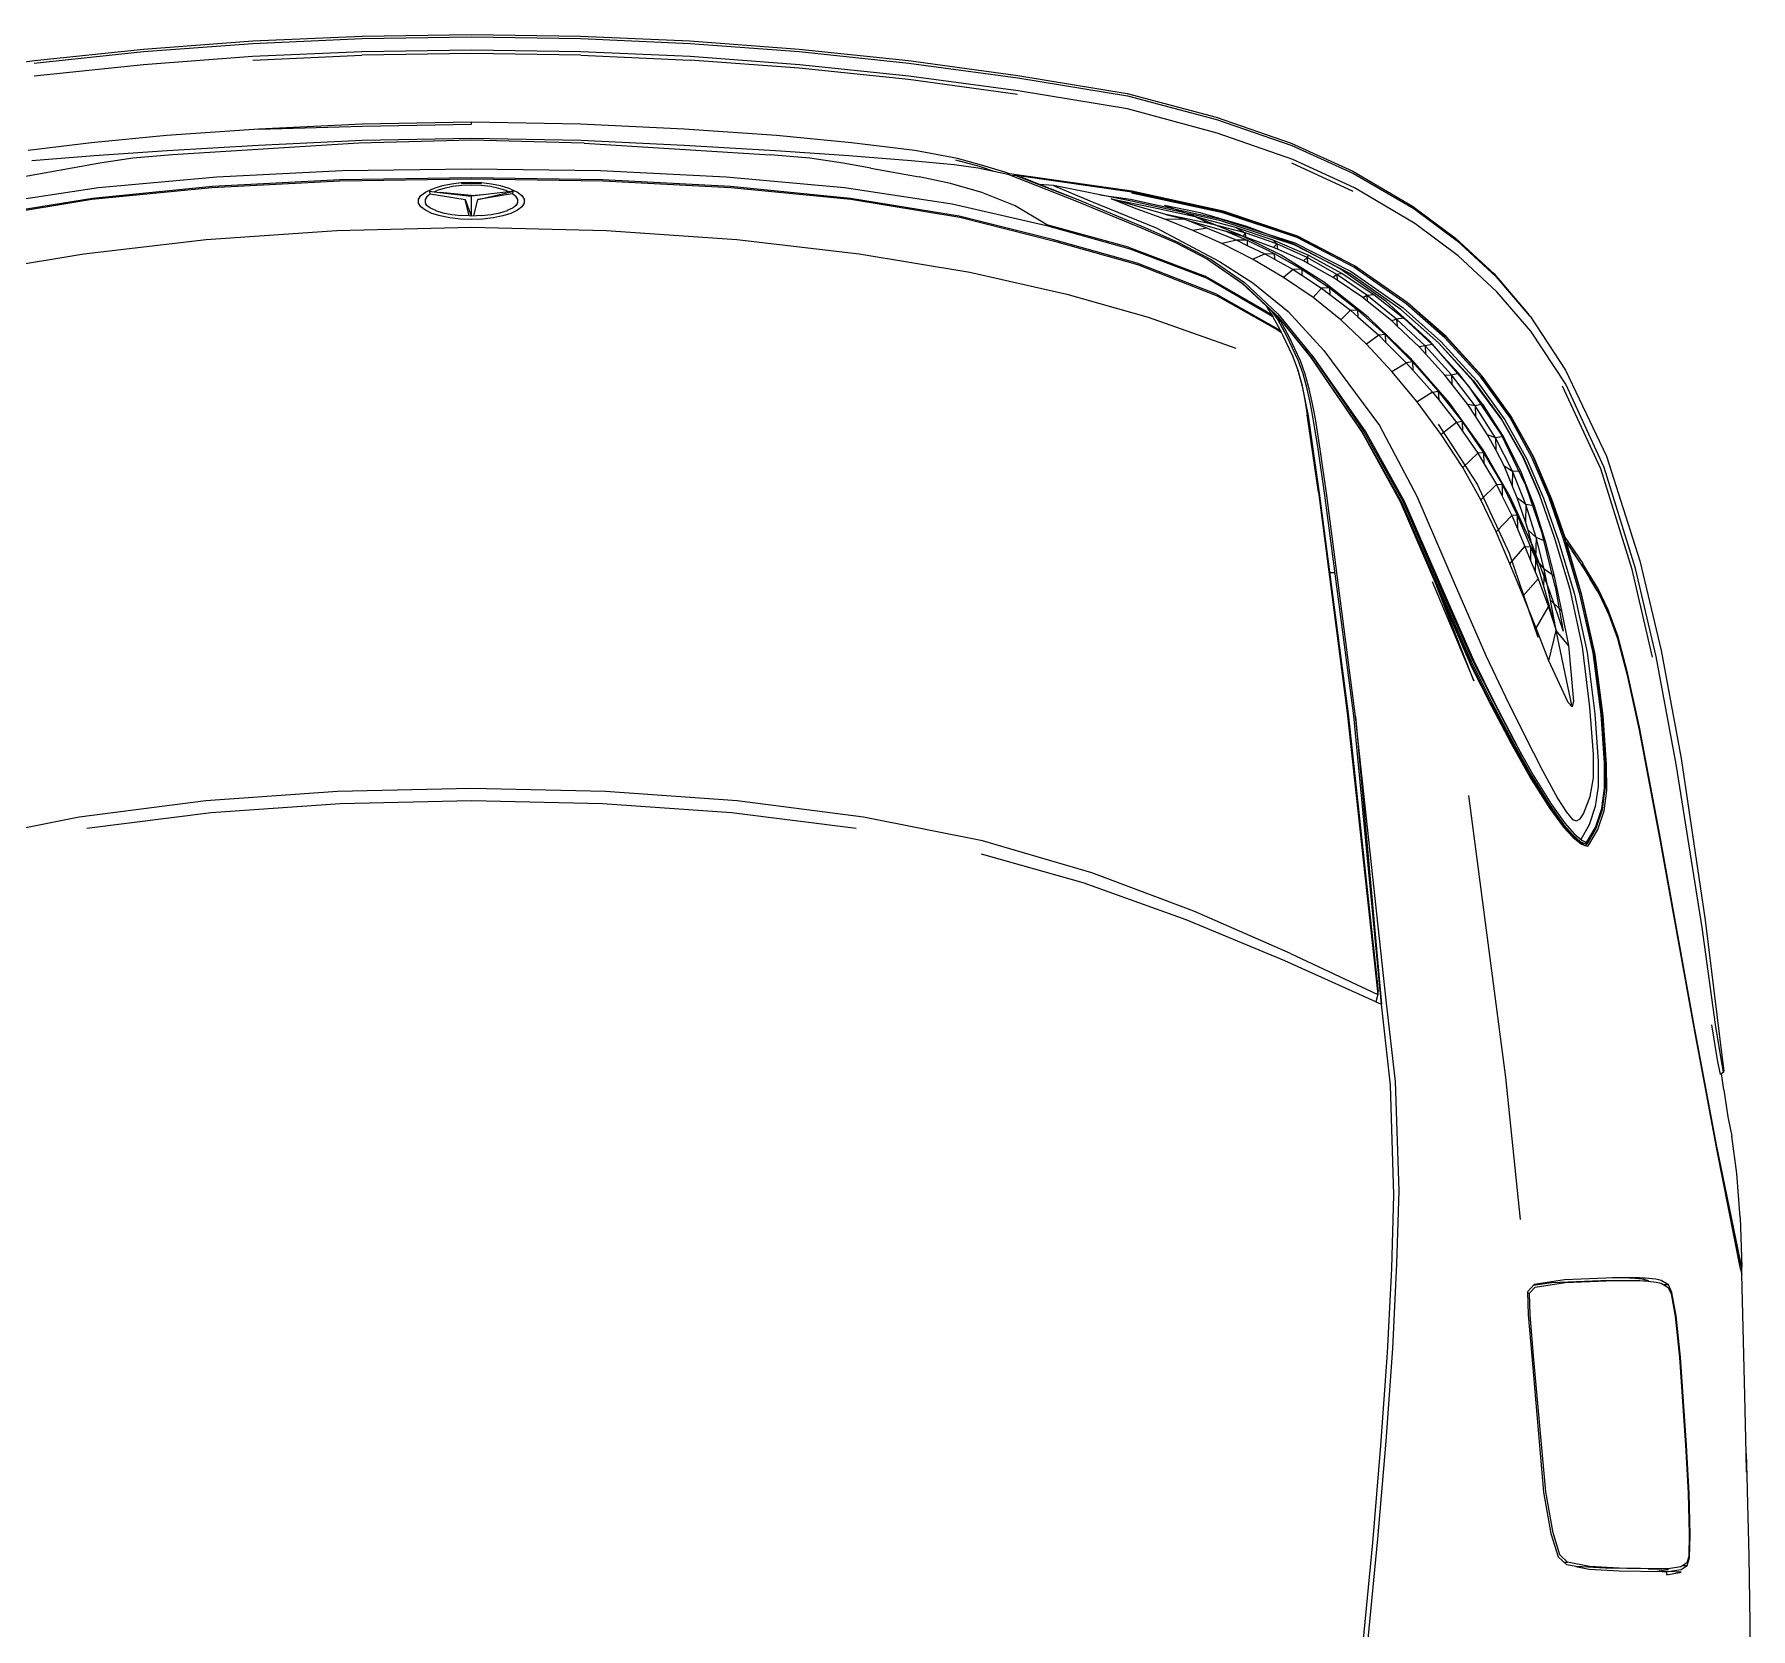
# Model space of a CAD drawing. Header units: millimetres. Extents: x -5354 to 175654, y 1543 to 8261111.
# Drawn here: x 17951 to 19206, y 12861 to 14027 of the extents above; entities that cross this region are included whole.
import ezdxf

# ---------------------------------------------------------------- set-up
doc = ezdxf.new("R2010")
doc.units = ezdxf.units.MM
doc.layers.add('Moveis', color=250, linetype='Continuous', lineweight=13)

msp = doc.modelspace()

# ---------------------------------------------------------------- linework, layer by layer
at = {"layer": 'Moveis', "extrusion": (2.24964e-32, 1.22465e-16, -1)}
for p, q in [((18030.7, 14014.6), (18110.7, 14020.6)), ((18030.8, 14016.4), (18110.7, 14022.4)), ((18110.7, 14022.4), (18190.6, 14026)), ((18110.7, 14020.6), (18190.6, 14024.2)), ((18190.6, 14026), (18270.5, 14027.2)), ((18190.6, 14024.2), (18270.5, 14025.4)), ((18270.5, 14027.2), (18350.4, 14026)), ((18270.5, 14025.4), (18350.5, 14024.2)), ((18350.4, 14026), (18430.3, 14022.4)), ((18350.5, 14024.2), (18430.4, 14020.6)), ((18430.3, 14022.4), (18510.2, 14016.4)), ((18430.4, 14020.6), (18510.3, 14014.6)), ((17871, 13997.2), (17950.9, 14008)), ((17950.8, 14006.2), (18030.7, 14014.6)), ((17950.9, 14008), (18030.8, 14016.4)), ((18110.5, 14010.9), (18030.6, 14004.9)), ((18190.5, 14014.5), (18110.5, 14010.9)), ((18110.7, 14008.4), (18190.5, 14012)), ((18270.5, 14015.7), (18190.5, 14014.5)), ((18270.5, 14013.2), (18190.5, 14012)), ((18350.6, 14014.5), (18270.5, 14015.7)), ((18350.6, 14012), (18270.5, 14013.2)), ((18430.5, 14010.9), (18350.6, 14014.5)), ((18350.6, 14012), (18430.4, 14008.4)), ((18510.2, 14002.4), (18430.4, 14008.4)), ((18510.5, 14004.9), (18430.5, 14010.9)), ((18510.2, 14016.4), (18590.1, 14008)), ((18510.3, 14014.6), (18590.3, 14006.2)), ((18590.1, 14008), (18670, 13997.2)), ((18030.6, 14004.9), (17950.7, 13996.6)), ((18590.1, 13994.1), (18510.2, 14002.4)), ((18590.4, 13996.6), (18510.5, 14004.9)), ((18590.3, 14006.2), (18670.2, 13995.4)), ((18670.3, 13985.8), (18590.4, 13996.6)), ((18670, 13997.2), (18750, 13984)), ((18670.2, 13995.4), (18750.2, 13982.2)), ((18669.9, 13983.3), (18590.1, 13994.1)), ((18750.3, 13972.6), (18670.3, 13985.8)), ((18750, 13984), (18815.1, 13966.6)), ((18750.2, 13982.2), (18815.5, 13964.8)), ((18815.8, 13954.9), (18750.3, 13972.6)), ((18115, 13957.9), (18047.5, 13953.1)), ((18190.7, 13961.5), (18115, 13957.9)), ((18115, 13957.9), (18190.7, 13960.1)), ((18270.5, 13962.9), (18190.7, 13961.5)), ((18190.7, 13960.1), (18270.5, 13961.5)), ((18350.4, 13961.5), (18270.5, 13962.9)), ((18270.5, 13961.5), (18270.5, 13962.9)), ((18426.1, 13957.9), (18350.4, 13961.5)), ((18493.6, 13953.1), (18426.1, 13957.9)), ((18815.1, 13966.6), (18870.1, 13947.7)), ((18815.5, 13964.8), (18870.6, 13945.8)), ((17992.6, 13947.9), (17946.3, 13942.2)), ((18047.5, 13953.1), (17992.6, 13947.9)), ((18048.1, 13942.3), (18114.9, 13946.2)), ((18188.1, 13947.5), (18052, 13939.1)), ((18114.9, 13946.2), (18190.6, 13949.8)), ((18270.5, 13949.7), (18188.1, 13947.5)), ((18190.6, 13949.8), (18270.5, 13951.2)), ((18270.5, 13951.2), (18350.5, 13949.8)), ((18353, 13947.5), (18270.5, 13949.7)), ((18350.5, 13949.8), (18426.2, 13946.2)), ((18353, 13947.5), (18489.1, 13939.1)), ((18426.2, 13946.2), (18492.9, 13942.3)), ((18548.4, 13947.9), (18493.6, 13953.1)), ((18594.8, 13942.2), (18548.4, 13947.9)), ((18871.2, 13935.7), (18815.8, 13954.9)), ((18870.1, 13947.7), (18915, 13927.2)), ((18870.6, 13945.8), (18915.6, 13925.3)), ((17949, 13934.9), (17994.6, 13938.5)), ((17998.8, 13932.9), (17978.6, 13929.2)), ((17994.6, 13938.5), (18048.1, 13942.3)), ((18023, 13936.6), (17998.8, 13932.9)), ((18052, 13939.1), (18023, 13936.6)), ((18518.1, 13936.6), (18489.1, 13939.1)), ((18492.9, 13942.3), (18546.5, 13938.5)), ((18542.3, 13932.9), (18518.1, 13936.6)), ((18562.5, 13929.2), (18542.3, 13932.9)), ((18546.5, 13938.5), (18592.1, 13934.9)), ((18592.1, 13934.9), (18623.5, 13931.9)), ((18626.1, 13936.4), (18594.8, 13942.2)), ((18624.5, 13935.5), (18641.9, 13930.8)), ((18643.6, 13931.5), (18626.1, 13936.4)), ((18870.2, 13933.3), (18915.1, 13912.5)), ((18916.3, 13914.8), (18871.2, 13935.7)), ((17978.6, 13929.2), (17943.1, 13922.9)), ((17997.8, 13915.1), (18084.3, 13923)), ((18080.8, 13915.2), (18174.3, 13920.1)), ((18174.4, 13920.7), (18081.1, 13915.8)), ((18084.3, 13923), (18176.1, 13927.5)), ((18174.3, 13920.1), (18270.5, 13921.6)), ((18270.5, 13922.2), (18174.4, 13920.7)), ((18176.1, 13927.5), (18270.5, 13928.9)), ((18270.5, 13928.9), (18364.9, 13927.5)), ((18366.7, 13920.7), (18270.5, 13922.2)), ((18270.5, 13921.6), (18366.8, 13920.1)), ((18364.9, 13927.5), (18456.7, 13923)), ((18460, 13915.8), (18366.7, 13920.7)), ((18366.8, 13920.1), (18460.2, 13915.2)), ((18456.7, 13923), (18543.3, 13915.1)), ((18562.5, 13929.2), (18598, 13922.9)), ((18620.9, 13918.2), (18598, 13922.9)), ((18623.5, 13931.9), (18641.1, 13929.6)), ((18641.1, 13929.6), (18662.9, 13925)), ((18641.9, 13930.8), (18652.6, 13927.2)), ((18660.6, 13926.3), (18643.6, 13931.5)), ((18664.1, 13925.2), (18660.6, 13926.3)), ((18662.9, 13925), (18711.8, 13905.6)), ((18753.4, 13912.4), (18664.1, 13925.2)), ((18665.9, 13923.9), (18668.1, 13924.2)), ((18670.6, 13923.7), (18668.1, 13924.2)), ((18668.1, 13924.2), (18669.8, 13923.5)), ((18669.8, 13923.5), (18714, 13906.3)), ((18753.5, 13911.8), (18670.6, 13923.7)), ((18672.4, 13923), (18714, 13906.3)), ((18915, 13927.2), (18958.8, 13901.6)), ((18915.6, 13925.3), (18959.6, 13899.7)), ((17919.1, 13903.3), (17997.8, 13915.1)), ((17993, 13906.5), (18080.8, 13915.2)), ((18081.1, 13915.8), (17993.3, 13907.2)), ((18231.9, 13906.5), (18233.5, 13909.2)), ((18233.5, 13909.2), (18236.9, 13911.8)), ((18238.1, 13908.7), (18236.6, 13906.3)), ((18236.9, 13911.8), (18241.6, 13914)), ((18238.1, 13908.7), (18240.4, 13910.5)), ((18240, 13912.3), (18239.8, 13912.5)), ((18239.8, 13912.5), (18240.2, 13912.4)), ((18239.8, 13912.5), (18243.4, 13912.1)), ((18240.4, 13910.5), (18240, 13912.3)), ((18240.4, 13912.2), (18240.2, 13912.4)), ((18240.4, 13910.5), (18240.8, 13910.7)), ((18240.4, 13910.5), (18265.9, 13906.4)), ((18241.6, 13914), (18243.8, 13914.7)), ((18243.4, 13912.1), (18245.2, 13912.9)), ((18243.4, 13912.1), (18270.3, 13908.8)), ((18249.4, 13916.4), (18243.8, 13914.7)), ((18250.5, 13914.5), (18245.2, 13912.9)), ((18270.3, 13909.2), (18247.6, 13911.6)), ((18255.9, 13917.7), (18249.4, 13916.4)), ((18256.7, 13915.8), (18250.5, 13914.5)), ((18263, 13918.5), (18255.9, 13917.7)), ((18263.4, 13916.5), (18256.7, 13915.8)), ((18270.5, 13918.8), (18263, 13918.5)), ((18263.2, 13918.2), (18270.5, 13918.4)), ((18270.5, 13916.8), (18263.4, 13916.5)), ((18270.3, 13909.2), (18270.5, 13909.1)), ((18270.3, 13908.8), (18270.5, 13908.8)), ((18278, 13918.5), (18270.5, 13918.8)), ((18270.5, 13918.4), (18277.9, 13918.2)), ((18277.6, 13916.5), (18270.5, 13916.8)), ((18278.8, 13909.8), (18270.5, 13909.1)), ((18270.8, 13908.8), (18270.5, 13908.8)), ((18270.5, 13894.3), (18270.5, 13908.8)), ((18297.7, 13912.1), (18270.8, 13908.8)), ((18275.4, 13906.4), (18300.6, 13912.2)), ((18300.3, 13910.4), (18275.4, 13906.4)), ((18284.4, 13915.8), (18277.6, 13916.5)), ((18285.2, 13917.7), (18278, 13918.5)), ((18290.6, 13914.5), (18284.4, 13915.8)), ((18291.7, 13916.4), (18285.2, 13917.7)), ((18295.9, 13912.9), (18290.6, 13914.5)), ((18297.3, 13914.7), (18291.7, 13916.4)), ((18297.7, 13912.1), (18295.9, 13912.9)), ((18299.4, 13914), (18297.3, 13914.7)), ((18301.3, 13912.5), (18297.7, 13912.1)), ((18299.4, 13914), (18304.2, 13911.8)), ((18300.7, 13910.5), (18300.3, 13910.4)), ((18300.7, 13912.2), (18300.8, 13912.3)), ((18300.7, 13910.5), (18301.1, 13912.3)), ((18300.7, 13910.5), (18303, 13908.7)), ((18301.3, 13912.5), (18301.1, 13912.3)), ((18304.4, 13906.3), (18303, 13908.7)), ((18304.2, 13911.8), (18307.5, 13909.2)), ((18307.5, 13909.2), (18309.2, 13906.5)), ((18547.8, 13907.2), (18460, 13915.8)), ((18460.2, 13915.2), (18548.1, 13906.5)), ((18543.3, 13915.1), (18622, 13903.3)), ((18643.9, 13911.5), (18620.9, 13918.2)), ((18668.1, 13901.7), (18643.9, 13911.5)), ((18696.2, 13916.7), (18685.6, 13917.3)), ((18696.2, 13916.7), (18722.8, 13905.5)), ((18752.1, 13905.3), (18696.2, 13916.7)), ((18730.2, 13909.8), (18752.4, 13906.6)), ((18820.1, 13896.5), (18753.3, 13911)), ((18820.4, 13897.8), (18753.4, 13912.4)), ((18820.3, 13897.2), (18753.5, 13911.8)), ((18960.4, 13888.9), (18916.3, 13914.8)), ((17913.5, 13893.5), (17993, 13906.5)), ((17993.3, 13907.2), (17913.9, 13894.3)), ((18231.9, 13906.5), (18231.7, 13906)), ((18231.9, 13903.7), (18231.9, 13906.5)), ((18233.5, 13901), (18231.9, 13903.7)), ((18236.9, 13898.5), (18233.5, 13901)), ((18236.6, 13906.3), (18236.6, 13903.9)), ((18236.6, 13903.9), (18237.9, 13901.8)), ((18241.6, 13896.2), (18236.9, 13898.5)), ((18237, 13902.6), (18237.5, 13902.2)), ((18237.8, 13902), (18237, 13902.6)), ((18240, 13900.3), (18237.8, 13902)), ((18244.4, 13898.3), (18240, 13900.3)), ((18247.7, 13894.4), (18241.6, 13896.2)), ((18244.2, 13898.3), (18249.7, 13896.6)), ((18249.7, 13896.6), (18256.1, 13895.4)), ((18256.1, 13895.4), (18263.2, 13894.6)), ((18265.9, 13906.3), (18265.9, 13906.4)), ((18268.9, 13894.4), (18265.9, 13906.3)), ((18265.9, 13906.3), (18270.4, 13894.5)), ((18272.2, 13894.4), (18275.2, 13906.4)), ((18275.4, 13906.4), (18275.2, 13906.4)), ((18277.9, 13894.6), (18285, 13895.4)), ((18285, 13895.4), (18291.4, 13896.6)), ((18291.4, 13896.6), (18296.9, 13898.3)), ((18299.4, 13896.2), (18293.4, 13894.4)), ((18301, 13900.3), (18296.7, 13898.3)), ((18304.2, 13898.5), (18299.4, 13896.2)), ((18304, 13902.6), (18301, 13900.3)), ((18303.2, 13901.8), (18303.2, 13901.9)), ((18303.3, 13902), (18304.4, 13903.9)), ((18303.7, 13902.3), (18303.6, 13902.2)), ((18307.5, 13901), (18304.2, 13898.5)), ((18304.4, 13903.9), (18304.4, 13906.3)), ((18309.2, 13903.7), (18307.5, 13901)), ((18309.2, 13906.5), (18309.2, 13903.7)), ((18309.2, 13906.5), (18309.3, 13906)), ((18627.2, 13894.3), (18547.8, 13907.2)), ((18548.1, 13906.5), (18627.6, 13893.5)), ((18622, 13903.3), (18691, 13887.4)), ((18689.3, 13889.1), (18668.1, 13901.7)), ((18711.8, 13905.6), (18760.4, 13885.7)), ((18714, 13906.3), (18762.9, 13885.9)), ((18722.8, 13905.5), (18771.3, 13885.6)), ((18757.4, 13899.3), (18738.4, 13906.8)), ((18738.4, 13906.8), (18769.4, 13900.6)), ((18778.3, 13895.4), (18738.4, 13906.8)), ((18818.5, 13890.8), (18752.1, 13905.3)), ((18752.4, 13906.6), (18818.8, 13892.1)), ((18777.5, 13891.9), (18757.4, 13899.3)), ((18769.4, 13900.6), (18799.9, 13893.9)), ((18800.3, 13893.7), (18777.4, 13902.1)), ((18803.5, 13896.6), (18777.4, 13902.1)), ((18811.1, 13888.6), (18778.3, 13895.4)), ((18778.3, 13895.4), (18791.3, 13892.3)), ((18837.7, 13886.7), (18803.5, 13896.6)), ((18874.3, 13878.5), (18820.1, 13896.5)), ((18874.7, 13879.3), (18820.3, 13897.2)), ((18874.7, 13879.6), (18820.4, 13897.8)), ((18958.8, 13901.6), (18990.3, 13878.2)), ((18959.6, 13899.7), (18991.3, 13876.2)), ((18076.6, 13877), (18172.1, 13883.8)), ((18172.1, 13883.8), (18270.5, 13886.2)), ((18254.7, 13893), (18247.7, 13894.4)), ((18262.5, 13892.1), (18254.7, 13893)), ((18270.5, 13891.8), (18262.5, 13892.1)), ((18268.9, 13894.4), (18263.2, 13894.6)), ((18270.5, 13894.3), (18268.9, 13894.4)), ((18277.9, 13894.6), (18270.5, 13894.3)), ((18278.6, 13892.1), (18270.5, 13891.8)), ((18270.5, 13886.2), (18369, 13883.8)), ((18286.4, 13893), (18278.6, 13892.1)), ((18293.4, 13894.4), (18286.4, 13893)), ((18369, 13883.8), (18464.5, 13877)), ((18696.5, 13876.9), (18627.2, 13894.3)), ((18627.6, 13893.5), (18696.9, 13876)), ((18691.3, 13887.9), (18689.3, 13889.1)), ((18691.3, 13887.9), (18690.9, 13887.4)), ((18691, 13887.4), (18752.1, 13870.3)), ((18751, 13871.4), (18691.3, 13887.9)), ((18760.4, 13885.7), (18785.4, 13874.9)), ((18762.9, 13885.9), (18787.2, 13875.2)), ((18771.3, 13885.6), (18794.2, 13873.5)), ((18777.5, 13891.9), (18791.3, 13892.3)), ((18798, 13883.7), (18777.5, 13891.9)), ((18791.3, 13892.3), (18794.6, 13890.9)), ((18794.6, 13890.9), (18822.2, 13883.3)), ((18794.6, 13890.9), (18808.5, 13885.3)), ((18808.5, 13885.3), (18798, 13883.7)), ((18819.4, 13874.1), (18798, 13883.7)), ((18799.9, 13893.9), (18829.1, 13886.1)), ((18799.9, 13893.9), (18811.1, 13888.6)), ((18800.3, 13893.7), (18831.5, 13881.1)), ((18808.5, 13885.3), (18830.2, 13876.5)), ((18836.3, 13882), (18811.1, 13888.6)), ((18872.1, 13873.3), (18818.5, 13890.8)), ((18818.8, 13892.1), (18872.6, 13874.6)), ((18835, 13879.4), (18822.2, 13883.3)), ((18822.2, 13883.3), (18837.8, 13876.7)), ((18829.1, 13886.1), (18856.7, 13876.8)), ((18829.1, 13886.1), (18836.3, 13882)), ((18871.9, 13873.7), (18837.7, 13886.7)), ((18992.2, 13865.2), (18960.4, 13888.9)), ((17987, 13866.6), (18076.6, 13877)), ((18464.5, 13877), (18554.1, 13866.6)), ((18757.3, 13859.9), (18696.5, 13876.9)), ((18696.9, 13876), (18757.7, 13858.9)), ((18751, 13871.4), (18807.1, 13850.3)), ((18752.1, 13870.3), (18808.6, 13848.9)), ((18785.4, 13874.9), (18808.7, 13862.7)), ((18787.2, 13875.2), (18811.4, 13862.5)), ((18794.2, 13873.5), (18817.7, 13860.9)), ((18830.2, 13876.5), (18819.4, 13874.1)), ((18841.8, 13862.7), (18819.4, 13874.1)), ((18837.8, 13876.7), (18830.2, 13876.5)), ((18830.2, 13876.5), (18837.9, 13872.8)), ((18862.8, 13865.6), (18831.5, 13881.1)), ((18836.3, 13882), (18835, 13879.4)), ((18836.6, 13878.8), (18835, 13879.4)), ((18836.3, 13882), (18836.6, 13878.8)), ((18859.6, 13874), (18836.3, 13882)), ((18857.2, 13871.2), (18836.6, 13878.8)), ((18837.8, 13876.7), (18837.9, 13872.8)), ((18837.8, 13876.7), (18857.6, 13866.8)), ((18837.9, 13872.8), (18850.8, 13866.6)), ((18856.7, 13876.8), (18882.7, 13865.6)), ((18859.6, 13874), (18856.7, 13876.8)), ((18857.2, 13871.2), (18859.6, 13874)), ((18860, 13870), (18857.2, 13871.2)), ((18859.6, 13874), (18860, 13870)), ((18881.6, 13864), (18859.6, 13874)), ((18879.1, 13861.4), (18860, 13870)), ((18905.9, 13855.7), (18871.9, 13873.7)), ((18912.8, 13852.3), (18872.1, 13873.3)), ((18872.6, 13874.6), (18913.8, 13853.7)), ((18915.8, 13856.9), (18874.3, 13878.5)), ((18916.3, 13857.9), (18874.7, 13879.6)), ((18916.3, 13857.8), (18874.7, 13879.3)), ((18990.3, 13878.2), (19018.4, 13852)), ((18991.3, 13876.2), (19019.6, 13850)), ((17906.2, 13853.1), (17987, 13866.6)), ((18554.1, 13866.6), (18634.9, 13853.1)), ((18815.4, 13837.2), (18757.3, 13859.9)), ((18757.7, 13858.9), (18816, 13836)), ((18808.7, 13862.7), (18833.8, 13845.4)), ((18810, 13861.8), (18810.6, 13861.5)), ((18810.6, 13861.5), (18834.9, 13844.7)), ((18811.4, 13862.5), (18835.8, 13845.7)), ((18817.7, 13860.9), (18841.9, 13845.3)), ((18841.8, 13862.7), (18850.8, 13866.6)), ((18864.4, 13849.4), (18841.8, 13862.7)), ((18850.8, 13866.6), (18857.6, 13866.8)), ((18850.8, 13866.6), (18857.8, 13862.7)), ((18857.6, 13866.8), (18857.6, 13866.8)), ((18857.6, 13866.8), (18877.7, 13855.4)), ((18857.6, 13866.8), (18857.8, 13862.7)), ((18857.8, 13862.7), (18871.5, 13855.2)), ((18894.5, 13845.6), (18862.8, 13865.6)), ((18881.6, 13864), (18879.1, 13861.4)), ((18882, 13859.8), (18879.1, 13861.4)), ((18882.7, 13865.6), (18881.6, 13864)), ((18903.3, 13851.5), (18881.6, 13864)), ((18881.6, 13864), (18882, 13859.8)), ((18900.8, 13849.3), (18882, 13859.8)), ((18882.7, 13865.6), (18907.2, 13852.3)), ((18916.3, 13857.8), (18916.3, 13857.9)), ((18954.8, 13830.9), (18916.3, 13857.8)), ((18954.8, 13831.1), (18916.3, 13857.8)), ((19020.4, 13838.9), (18992.2, 13865.2)), ((18634.9, 13853.1), (18705.9, 13837)), ((18851.9, 13824.5), (18807.1, 13850.3)), ((18808.6, 13848.9), (18856.6, 13820.8)), ((18852.2, 13828.2), (18833.8, 13845.4)), ((18834.9, 13844.7), (18859.4, 13821.8)), ((18835.8, 13845.7), (18860.3, 13822.8)), ((18841.9, 13845.3), (18867.7, 13824.4)), ((18871.5, 13855.2), (18864.4, 13849.4)), ((18886.2, 13834.6), (18864.4, 13849.4)), ((18877.7, 13855.4), (18871.5, 13855.2)), ((18871.5, 13855.2), (18877.9, 13851)), ((18877.7, 13855.4), (18877.9, 13851)), ((18877.7, 13855.4), (18898, 13841.7)), ((18877.9, 13851), (18892.3, 13841.5)), ((18926.4, 13820.2), (18894.5, 13845.6)), ((18903.3, 13851.5), (18900.8, 13849.3)), ((18903.7, 13847.3), (18900.8, 13849.3)), ((18907.2, 13852.3), (18903.3, 13851.5)), ((18925.3, 13836.4), (18903.3, 13851.5)), ((18903.3, 13851.5), (18903.7, 13847.3)), ((18922.4, 13834.6), (18903.7, 13847.3)), ((18939.5, 13831.8), (18905.9, 13855.7)), ((18907.2, 13852.3), (18930.4, 13836.9)), ((18950.3, 13825.8), (18912.8, 13852.3)), ((18913.8, 13853.7), (18951.8, 13827.1)), ((18954.2, 13830.1), (18915.8, 13856.9)), ((19018.4, 13852), (19043.2, 13823)), ((19019.6, 13850), (19044.1, 13821.6)), ((18705.9, 13837), (18765.4, 13820.3)), ((18815.4, 13837.2), (18862.2, 13810.6)), ((18816, 13836), (18859.9, 13810.9)), ((18886.2, 13834.6), (18892.3, 13841.5)), ((18906.3, 13818.4), (18886.2, 13834.6)), ((18898, 13841.7), (18892.3, 13841.5)), ((18892.3, 13841.5), (18898.3, 13836.9)), ((18898, 13841.7), (18898, 13841.7)), ((18898, 13841.7), (18918.5, 13825.6)), ((18898, 13841.7), (18898.3, 13836.9)), ((18898.3, 13836.9), (18913.3, 13825.3)), ((18922.4, 13834.6), (18925.3, 13836.4)), ((18925.7, 13831.9), (18922.4, 13834.6)), ((18925.3, 13836.4), (18930.4, 13836.9)), ((18925.3, 13836.4), (18925.7, 13831.9)), ((18947.1, 13818.8), (18925.3, 13836.4)), ((18930.4, 13836.9), (18952.4, 13819.5)), ((19045.2, 13810.1), (19020.4, 13838.9)), ((18765.4, 13820.3), (18829.5, 13797.7)), ((18851.9, 13824.5), (18856.1, 13822)), ((18853.2, 13826.5), (18852.2, 13828.2)), ((18860, 13821), (18852.6, 13827.5)), ((18853.2, 13826.5), (18853.3, 13826.5)), ((18853.3, 13826.5), (18853.3, 13826.4)), ((18856.1, 13822), (18853.3, 13826.4)), ((18855.6, 13824.9), (18857, 13822.6)), ((18856.1, 13822), (18856.5, 13820.9)), ((18862.2, 13810.6), (18856.6, 13820.8)), ((18857, 13822.6), (18861.4, 13816.5)), ((18860.8, 13820), (18858.6, 13821.4)), ((18860.5, 13818.1), (18858.6, 13821.4)), ((18859.4, 13821.8), (18860, 13821)), ((18860, 13821), (18860.8, 13820)), ((18860.3, 13822.8), (18885, 13792.3)), ((18860.8, 13820), (18863.7, 13816.5)), ((18862.2, 13817.6), (18860.8, 13820)), ((18867.7, 13824.4), (18893.9, 13796)), ((18913.3, 13825.3), (18906.3, 13818.4)), ((18913.3, 13825.3), (18918.5, 13825.6)), ((18913.3, 13825.3), (18918.7, 13820.5)), ((18918.5, 13825.6), (18938.8, 13807.5)), ((18918.5, 13825.6), (18918.7, 13820.5)), ((18918.7, 13820.5), (18934, 13807)), ((18943.6, 13817.5), (18925.7, 13831.9)), ((18957.3, 13790.4), (18926.4, 13820.2)), ((18971.4, 13802.7), (18939.5, 13831.8)), ((18952.4, 13819.5), (18947.1, 13818.8)), ((18977.7, 13801.5), (18950.3, 13825.8)), ((18951.8, 13827.1), (18979.5, 13802.4)), ((18952.4, 13819.5), (18973.1, 13800.2)), ((18982.3, 13805.2), (18954.2, 13830.1)), ((18954.8, 13831.1), (18954.9, 13831)), ((18983, 13805.9), (18954.8, 13830.9)), ((18954.9, 13831), (18954.9, 13831)), ((18983.3, 13806.1), (18954.9, 13831)), ((19043.2, 13823), (19044.1, 13821.6)), ((19044.1, 13821.6), (19044.7, 13821)), ((19044.7, 13821), (19070.7, 13781.6)), ((18859.9, 13810.9), (18862.8, 13809.3)), ((18866.8, 13806.4), (18860.5, 13818.1)), ((18868.5, 13805.9), (18862.2, 13817.6)), ((18862.2, 13810.6), (18862.6, 13809.4)), ((18862.8, 13809.3), (18863.7, 13807.3)), ((18863.7, 13816.5), (18884.5, 13790.7)), ((18863.7, 13816.5), (18884.1, 13791.4)), ((18863.7, 13807.3), (18871.1, 13792)), ((18925.2, 13800.5), (18906.3, 13818.4)), ((18934, 13807), (18925.2, 13800.5)), ((18938.8, 13807.5), (18934, 13807)), ((18934, 13807), (18939.1, 13802)), ((18938.8, 13807.5), (18958.7, 13787.5)), ((18938.8, 13807.5), (18939.1, 13802)), ((18947.1, 13818.8), (18943.6, 13817.5)), ((18947.5, 13813.8), (18943.6, 13817.5)), ((18968, 13799.2), (18947.1, 13818.8)), ((18947.1, 13818.8), (18947.5, 13813.8)), ((18963.7, 13798.5), (18947.5, 13813.8)), ((19070.8, 13771.2), (19045.2, 13810.1)), ((18875.2, 13788.8), (18866.8, 13806.4)), ((18876.8, 13788.4), (18868.5, 13805.9)), ((18886.2, 13791.4), (18880.7, 13797.6)), ((18893.9, 13796), (18934.7, 13741)), ((18943.6, 13780.5), (18925.2, 13800.5)), ((18939.1, 13802), (18954.2, 13786.9)), ((18968, 13799.2), (18963.7, 13798.5)), ((18968.3, 13793.4), (18963.7, 13798.5)), ((18973.1, 13800.2), (18968, 13799.2)), ((18987.3, 13778), (18968, 13799.2)), ((18968, 13799.2), (18968.3, 13793.4)), ((18999.9, 13769.9), (18971.4, 13802.7)), ((18992.4, 13779.2), (18973.1, 13800.2)), ((19003.2, 13773.5), (18977.7, 13801.5)), ((18977.7, 13801.5), (19003.3, 13773.6)), ((18979.5, 13802.4), (19005.5, 13773.9)), ((19008.7, 13776.3), (18982.3, 13805.2)), ((19009.4, 13777), (18983, 13805.9)), ((19009.8, 13777.1), (18983.3, 13806.1)), ((18871.1, 13792), (18874.9, 13781.6)), ((18878.8, 13778.8), (18875.2, 13788.8)), ((18880.3, 13778.6), (18876.8, 13788.4)), ((18884.1, 13791.4), (18898.8, 13769.9)), ((18884.5, 13790.7), (18921.9, 13735.9)), ((18885, 13792.3), (18923.2, 13736.7)), ((18924.6, 13736.4), (18886.2, 13791.4)), ((18943.6, 13780.5), (18954.2, 13786.9)), ((18958.7, 13787.5), (18954.2, 13786.9)), ((18954.2, 13786.9), (18959, 13781.6)), ((18985.8, 13757.6), (18957.3, 13790.4)), ((18958.7, 13787.5), (18977.6, 13766.1)), ((18958.7, 13787.5), (18959, 13781.6)), ((18982.5, 13777.9), (18968.3, 13793.4)), ((18874.9, 13781.6), (18877.7, 13770.9)), ((18875.2, 13780.5), (18874.9, 13781.6)), ((18875.2, 13780.5), (18878, 13769.8)), ((18877.7, 13770.9), (18879.9, 13759.6)), ((18878, 13769.8), (18880.3, 13758.7)), ((18881.6, 13767.8), (18878.8, 13778.8)), ((18883.1, 13767.9), (18880.3, 13778.6)), ((18898.2, 13770.6), (18898.8, 13769.9)), ((18898.8, 13769.9), (18922.2, 13736)), ((18962.1, 13758.3), (18943.6, 13780.5)), ((18959, 13781.6), (18973.3, 13765.5)), ((18982.5, 13777.9), (18987.3, 13778)), ((18999.2, 13756.4), (18982.5, 13777.9)), ((18987.3, 13778), (18992.4, 13779.2)), ((18987.3, 13778), (18987.6, 13771.4)), ((19004.6, 13755.4), (18987.3, 13778)), ((19010, 13756.7), (18992.4, 13779.2)), ((19023.5, 13734.6), (18999.9, 13769.9)), ((19023.8, 13745.7), (19003.2, 13773.5)), ((19003.3, 13773.6), (19023.8, 13745.7)), ((19005.5, 13773.9), (19026.3, 13745.2)), ((19029.9, 13747.1), (19008.7, 13776.3)), ((19030.6, 13747.7), (19009.4, 13777)), ((19031, 13747.6), (19009.8, 13777.1)), ((19096.4, 13709.4), (19068.5, 13769.9)), ((19070.7, 13781.6), (19100.5, 13718.5)), ((19098.9, 13710.4), (19070.8, 13771.2)), ((18879.9, 13759.6), (18881.8, 13748.8)), ((18880.3, 13758.7), (18882.4, 13748)), ((18884.1, 13756.8), (18881.6, 13767.8)), ((18885.5, 13756.9), (18883.1, 13767.9)), ((18886.2, 13746.2), (18884.1, 13756.8)), ((18887.7, 13746), (18885.5, 13756.9)), ((18973.3, 13765.5), (18962.1, 13758.3)), ((18979.7, 13734.5), (18962.1, 13758.3)), ((18973.3, 13765.5), (18977.6, 13766.1)), ((18973.3, 13765.5), (18977.9, 13759.7)), ((18977.6, 13766.1), (18995.1, 13743.9)), ((18977.6, 13766.1), (18977.9, 13759.7)), ((18977.9, 13759.7), (18990.9, 13743.3)), ((19010.4, 13723.3), (18985.8, 13757.6)), ((19010, 13756.7), (19004.6, 13755.4)), ((19010, 13756.7), (19010, 13756.7)), ((19025.2, 13732.9), (19010, 13756.7)), ((19010, 13756.7), (19025, 13732.8)), ((18889.9, 13692.2), (18881.8, 13748.8)), ((18882.4, 13748), (18885.7, 13725.7)), ((18889.7, 13724), (18886.2, 13746.2)), ((18891.1, 13723.7), (18887.7, 13746)), ((19004.6, 13755.4), (18999.2, 13756.4)), ((19004.8, 13747.9), (18999.2, 13756.4)), ((19019.5, 13731.9), (19004.6, 13755.4)), ((19004.6, 13755.4), (19004.8, 13747.9)), ((19013.7, 13734.2), (19004.8, 13747.9)), ((19039.6, 13717.5), (19023.8, 13745.7)), ((19023.8, 13745.7), (19039.8, 13717.6)), ((19026.3, 13745.2), (19042.4, 13716.3)), ((19046.1, 13717.6), (19029.9, 13747.1)), ((19046.9, 13718.3), (19030.6, 13747.7)), ((19047.5, 13717.9), (19031, 13747.6)), ((18921.9, 13735.9), (18949.8, 13685.4)), ((18922.2, 13736), (18950.6, 13685)), ((18923.2, 13736.7), (18951.6, 13685.6)), ((18953, 13685.4), (18924.6, 13736.4)), ((18934.7, 13741), (18961.8, 13689.2)), ((18977.6, 13741.9), (19006.1, 13698)), ((18990.9, 13743.3), (18979.7, 13734.5)), ((18995.5, 13710.4), (18979.7, 13734.5)), ((18995.1, 13743.9), (18990.9, 13743.3)), ((18990.9, 13743.3), (18995.3, 13736.8)), ((18995.1, 13743.9), (19010.7, 13721.1)), ((18995.1, 13743.9), (18995.3, 13736.8)), ((18995.3, 13736.8), (19006.5, 13720.7)), ((19019.5, 13731.9), (19013.7, 13734.2)), ((19019.6, 13723.1), (19013.7, 13734.2)), ((19025.2, 13732.9), (19019.5, 13731.9)), ((19019.5, 13731.9), (19019.6, 13723.1)), ((19031.8, 13707.6), (19019.5, 13731.9)), ((19041.1, 13698.2), (19023.5, 13734.6)), ((19025, 13732.8), (19025, 13732.7)), ((19025, 13732.7), (19037.7, 13707.9)), ((19025.2, 13732.6), (19025.2, 13732.9)), ((19037.7, 13707.9), (19025.2, 13732.9)), ((19025.2, 13732.7), (19025.2, 13732.9)), ((18885.7, 13725.7), (18890.6, 13691.6)), ((18894.7, 13690.1), (18889.7, 13724)), ((18896, 13689.8), (18891.1, 13723.7)), ((19006.5, 13720.7), (18995.5, 13710.4)), ((19010.7, 13721.1), (19006.5, 13720.7)), ((19006.5, 13720.7), (19010.9, 13713.3)), ((19030.2, 13688.8), (19010.4, 13723.3)), ((19010.7, 13721.1), (19024.2, 13698.2)), ((19010.7, 13721.1), (19010.9, 13713.3)), ((19025.7, 13711.5), (19019.6, 13723.1)), ((19008.7, 13686.7), (18995.5, 13710.4)), ((19010.9, 13713.3), (19020.1, 13697.9)), ((19025.7, 13711.5), (19031.8, 13707.6)), ((19031.6, 13697.1), (19025.7, 13711.5)), ((19031.8, 13707.6), (19031.6, 13697.1)), ((19031.8, 13707.6), (19037.7, 13707.9)), ((19041.6, 13683.1), (19031.8, 13707.6)), ((19037.7, 13707.9), (19047.7, 13682.3)), ((19051.9, 13689.7), (19039.6, 13717.5)), ((19039.8, 13717.6), (19051.9, 13689.7)), ((19042.4, 13716.3), (19054.6, 13687.8)), ((19058.4, 13688.7), (19046.1, 13717.6)), ((19059.2, 13689.3), (19046.9, 13718.3)), ((19059.8, 13688.6), (19047.5, 13717.9)), ((19119.3, 13635.7), (19096.4, 13709.4)), ((19121.9, 13636.4), (19098.9, 13710.4)), ((19100.5, 13718.5), (19125.1, 13642.1)), ((19006.1, 13698), (19029.5, 13647.5)), ((19020.1, 13697.9), (19008.7, 13686.7)), ((19020.1, 13697.9), (19024.2, 13698.2)), ((19020.1, 13697.9), (19024.4, 13689.3)), ((19024.2, 13698.2), (19035.4, 13675.3)), ((19024.2, 13698.2), (19024.4, 13689.3)), ((19035.3, 13688.2), (19031.6, 13697.1)), ((19041.1, 13698.2), (19053.7, 13661)), ((18889.9, 13692.2), (18910.9, 13530.8)), ((18890.6, 13691.6), (18911.7, 13530.1)), ((18915.8, 13528.6), (18894.7, 13690.1)), ((18917.1, 13528.2), (18896, 13689.8)), ((18949.8, 13685.4), (18976.6, 13623.3)), ((18950.6, 13685), (18978, 13622.1)), ((18951.6, 13685.6), (18979, 13622.6)), ((18980.3, 13622.4), (18953, 13685.4)), ((18961.8, 13689.2), (18989.2, 13625.9)), ((19019.9, 13663.3), (19008.7, 13686.7)), ((19024.4, 13689.3), (19031.4, 13675.2)), ((19045.9, 13654.3), (19030.2, 13688.8)), ((19041.6, 13683.1), (19035.3, 13688.2)), ((19041.3, 13670.6), (19035.3, 13688.2)), ((19041.6, 13683.1), (19041.3, 13670.6)), ((19049.2, 13659), (19041.6, 13683.1)), ((19047.7, 13682.3), (19041.6, 13683.1)), ((19047.7, 13682.3), (19055.8, 13656.4)), ((19062.7, 13659.1), (19051.9, 13689.7)), ((19054.6, 13687.8), (19065.6, 13656.5)), ((19069.5, 13657), (19058.4, 13688.7)), ((19070.4, 13657.6), (19059.2, 13689.3)), ((19059.8, 13688.6), (19070.1, 13659.3)), ((19019.9, 13663.3), (19031.4, 13675.2)), ((19035.4, 13675.3), (19031.4, 13675.2)), ((19031.4, 13675.2), (19035.6, 13665.3)), ((19035.4, 13675.3), (19045, 13652.3)), ((19035.4, 13675.3), (19035.6, 13665.3)), ((19043.4, 13664.4), (19041.3, 13670.6)), ((19029.9, 13639.9), (19019.9, 13663.3)), ((19035.6, 13665.3), (19041, 13652.4)), ((19043.4, 13664.4), (19049.2, 13659)), ((19048.8, 13643.8), (19043.4, 13664.4)), ((19049.2, 13659), (19048.8, 13643.8)), ((19055.1, 13635.8), (19049.2, 13659)), ((19055.8, 13656.4), (19049.2, 13659)), ((19063, 13623.2), (19053.7, 13661)), ((19055.8, 13656.4), (19062.3, 13630.8)), ((19074, 13621), (19062.7, 13659.1)), ((19065.6, 13656.5), (19077.1, 13617.5)), ((19081.1, 13617.7), (19069.5, 13657)), ((19070.1, 13659.3), (19069.9, 13659.1)), ((19070.1, 13659.3), (19083.4, 13640)), ((19070.9, 13656), (19070.4, 13657.6)), ((19029.5, 13647.5), (19050.4, 13586.2)), ((19029.9, 13639.9), (19041, 13652.4)), ((19041, 13652.4), (19045, 13652.3)), ((19041, 13652.4), (19045.1, 13642.3)), ((19045, 13652.3), (19049, 13643.1)), ((19045, 13652.3), (19045.1, 13642.3)), ((19045.9, 13654.3), (19059, 13619.8)), ((19049, 13643.1), (19048.8, 13643.8)), ((19070.9, 13655.9), (19070.9, 13656)), ((19071.1, 13655.6), (19070.9, 13655.9)), ((19070.9, 13655.7), (19070.9, 13655.9)), ((19071.3, 13655.5), (19070.9, 13655.7)), ((19082, 13618.4), (19070.9, 13655.7)), ((19071.3, 13655.5), (19075.4, 13649.3)), ((19082.6, 13616.9), (19071.3, 13655.5)), ((19082.7, 13638.6), (19075.4, 13649.3)), ((19075.4, 13649.3), (19084.4, 13636)), ((18902.1, 13633.2), (18898.3, 13633.2)), ((19039.6, 13616.4), (19029.9, 13639.9)), ((19045.1, 13642.3), (19048.7, 13633.5)), ((19048.7, 13633.5), (19049, 13643.1)), ((19048.7, 13633.5), (19050.6, 13628.8)), ((19049, 13643.1), (19055.1, 13635.8)), ((19049, 13643.1), (19063.7, 13591)), ((19055.1, 13635.8), (19054.6, 13623.2)), ((19059.7, 13613.3), (19055.1, 13635.8)), ((19062.3, 13630.8), (19055.1, 13635.8)), ((19083.6, 13637.1), (19082.7, 13638.6)), ((19083.4, 13639.9), (19083.4, 13640)), ((19094.4, 13621.6), (19083.4, 13639.9)), ((19084.4, 13636), (19095.2, 13617.6)), ((19134.3, 13571.4), (19119.3, 13635.7)), ((19137, 13572), (19121.9, 13636.4)), ((19125.1, 13642.1), (19140.5, 13576.3)), ((18973.2, 13626.8), (19003.5, 13554.2)), ((19003.5, 13554.2), (18976.6, 13623.3)), ((18976.6, 13623.3), (19001.7, 13565)), ((18978, 13622.1), (19001.6, 13568.7)), ((18979, 13622.6), (19002.7, 13569.3)), ((19003.7, 13569.1), (18980.3, 13622.4)), ((18989.2, 13625.9), (19012.4, 13572.8)), ((19050.6, 13628.8), (19039.6, 13616.4)), ((19050.6, 13628.8), (19058.1, 13608.3)), ((19059, 13619.8), (19069, 13590.5)), ((19062.3, 13630.8), (19067.7, 13605.4)), ((19063, 13623.2), (19069, 13590.5)), ((19083.1, 13579), (19074, 13621)), ((19093.5, 13620.6), (19088.5, 13629)), ((19094, 13619.6), (19093.5, 13620.6)), ((19101.9, 13606.2), (19094.4, 13621.6)), ((18983.4, 13607.3), (19000.7, 13568.3)), ((19049.1, 13592.7), (19039.6, 13616.4)), ((19049.1, 13592.7), (19058.1, 13608.3)), ((19058.1, 13608.3), (19063.7, 13591)), ((19063.7, 13591), (19059.7, 13613.3)), ((19059.7, 13613.3), (19067.7, 13605.4)), ((19077.1, 13617.5), (19086.5, 13574.8)), ((19090.9, 13574.6), (19081.1, 13617.7)), ((19091.6, 13575.3), (19082, 13618.4)), ((19092.4, 13573.4), (19082.6, 13616.9)), ((19095.2, 13617.6), (19102.4, 13602.5)), ((19108.8, 13587), (19101.9, 13606.2)), ((19067.7, 13605.4), (19072.7, 13580)), ((19102.4, 13602.5), (19108.6, 13585.2)), ((19058.5, 13568.9), (19049.1, 13592.7)), ((19058.5, 13568.9), (19063.7, 13591)), ((19075.4, 13535.1), (19063.7, 13591)), ((19072.7, 13580), (19063.7, 13591)), ((19108.6, 13585.2), (19115.5, 13559.3)), ((19116, 13560), (19108.8, 13587)), ((19001.6, 13568.7), (19016.8, 13538.4)), ((19002.7, 13569.3), (19017.9, 13539)), ((19018.5, 13538.9), (19003.7, 13569.1)), ((19012.4, 13572.8), (19026.8, 13542.6)), ((19072.6, 13538.4), (19058.5, 13568.9)), ((19072.7, 13580), (19076.4, 13539.2)), ((19088.5, 13534.9), (19083.1, 13579)), ((19086.5, 13574.8), (19092.1, 13530)), ((19096.7, 13529.6), (19090.9, 13574.6)), ((19097.4, 13530.2), (19091.6, 13575.3)), ((19098.2, 13528.5), (19092.4, 13573.4)), ((19151.6, 13493.3), (19137, 13572)), ((19140.5, 13576.3), (19155.1, 13497.3)), ((19000.7, 13568.3), (19015.9, 13538)), ((19001.7, 13565), (19016.4, 13535.6)), ((19115.5, 13559.3), (19124.4, 13518.2)), ((19124.7, 13520.3), (19116, 13560)), ((18910.9, 13530.8), (18933.3, 13324.6)), ((19015.9, 13538), (19030.8, 13509.9)), ((19016.4, 13535.6), (19030.8, 13508.4)), ((19016.8, 13538.4), (19031.6, 13510.3)), ((19017.9, 13539), (19032.7, 13511)), ((19033, 13510.8), (19018.5, 13538.9)), ((19026.8, 13542.6), (19040.6, 13514.5)), ((19072.6, 13538.4), (19075.4, 13535.1)), ((19076.4, 13539.2), (19075.4, 13535.1)), ((19091.1, 13500.6), (19088.5, 13534.9)), ((18911.7, 13530.1), (18933.7, 13327.1)), ((18936, 13317.5), (18915.8, 13528.6)), ((18939.6, 13320.5), (18917.1, 13528.2)), ((18917.1, 13528.2), (18936, 13317.5)), ((19092.1, 13530), (19094.5, 13495.1)), ((19096.7, 13529.5), (19096.7, 13529.6)), ((19099.1, 13494.3), (19096.7, 13529.5)), ((19099.7, 13495.1), (19097.4, 13530.2)), ((19100.6, 13493), (19098.2, 13528.5)), ((19124.4, 13518.2), (19139.4, 13439.2)), ((19139.6, 13441.5), (19124.7, 13520.3)), ((19030.8, 13509.9), (19045.2, 13484)), ((19030.8, 13508.4), (19045.5, 13482.3)), ((19031.6, 13510.3), (19046, 13484.4)), ((19032.7, 13511), (19047.1, 13485.1)), ((19039, 13499.6), (19033, 13510.8)), ((19040.6, 13514.5), (19053.7, 13488.6)), ((19091, 13483.1), (19091.1, 13500.6)), ((19094.5, 13495.1), (19094.5, 13476.8)), ((19099.2, 13475.6), (19099.1, 13494.3)), ((19099.8, 13476.5), (19099.7, 13495.1)), ((19170.5, 13373.6), (19151.6, 13493.3)), ((19155.1, 13497.3), (19172.7, 13379.1)), ((19045.2, 13484), (19058.5, 13462.6)), ((19045.5, 13482.3), (19059.1, 13460.7)), ((19046, 13484.4), (19059.2, 13463.1)), ((19047.1, 13485.1), (19060.4, 13463.8)), ((19053.7, 13488.6), (19064.9, 13467.9)), ((19088.6, 13469.5), (19091, 13483.1)), ((19100.8, 13474), (19100.6, 13493)), ((18172.5, 13473.2), (18076.2, 13466.4)), ((18270.5, 13475.3), (18172.5, 13473.2)), ((18368.6, 13473.2), (18270.5, 13475.3)), ((18464.8, 13466.4), (18368.6, 13473.2)), ((19027.1, 13263.9), (18999.9, 13470.3)), ((19083.9, 13456.9), (19088.6, 13469.5)), ((19094.5, 13476.8), (19092.4, 13462.3)), ((19097.3, 13460.8), (19099.2, 13475.6)), ((19097.6, 13460.1), (19098.9, 13470.1)), ((19097.8, 13461.8), (19099.8, 13476.5)), ((19098.8, 13459), (19100.8, 13474)), ((18076.2, 13466.4), (17983.7, 13454.5)), ((18080.3, 13457.7), (17989.3, 13446.1)), ((18174.6, 13464.2), (18080.3, 13457.7)), ((18270.5, 13466.3), (18174.6, 13464.2)), ((18366.5, 13464.2), (18270.5, 13466.3)), ((18460.8, 13457.7), (18366.5, 13464.2)), ((18551.8, 13446.1), (18460.8, 13457.7)), ((18557.3, 13454.5), (18464.8, 13466.4)), ((19058.5, 13462.6), (19068.6, 13448.5)), ((19059.1, 13460.7), (19069.1, 13447.1)), ((19059.2, 13463.1), (19069.1, 13449.1)), ((19068.2, 13450), (19059.2, 13463.1)), ((19060.4, 13463.8), (19070.2, 13450)), ((19064.9, 13467.9), (19071.3, 13458)), ((19071.3, 13458), (19075.7, 13452.7)), ((19081.3, 13453.2), (19083.9, 13456.9)), ((19092.4, 13462.3), (19088, 13448.9)), ((19092.8, 13447.7), (19097.3, 13460.8)), ((19093.1, 13446.5), (19097.6, 13460.1)), ((19093.2, 13448.3), (19097.8, 13461.8)), ((19094.2, 13445.5), (19098.8, 13459)), ((17983.7, 13454.5), (17896.8, 13437)), ((18644.3, 13437), (18557.3, 13454.5)), ((19074, 13442.7), (19068.2, 13450)), ((19068.6, 13448.5), (19075.6, 13440.6)), ((19069.1, 13449.1), (19075.9, 13441.4)), ((19069.1, 13447.1), (19076.1, 13439.7)), ((19070, 13446.9), (19069.9, 13447.9)), ((19070.2, 13450), (19077, 13442.3)), ((19075.7, 13452.7), (19078.6, 13451.8)), ((19078.6, 13451.8), (19081.3, 13453.2)), ((19088, 13448.9), (19081.9, 13438.1)), ((19086.8, 13436.8), (19092.7, 13447.3)), ((19087.2, 13435.9), (19093.1, 13446.5)), ((19087.3, 13437.9), (19093.2, 13448.3)), ((19088.3, 13434.9), (19094.2, 13445.5)), ((19093.2, 13448.3), (19092.7, 13447.3)), ((18724.3, 13413.7), (18644.3, 13437)), ((19078.7, 13438.2), (19074, 13442.7)), ((19075.6, 13440.6), (19081.6, 13435.5)), ((19075.9, 13441.4), (19081.7, 13436.4)), ((19076.1, 13439.7), (19082.3, 13434.6)), ((19077, 13442.3), (19082.6, 13437.5)), ((19081.7, 13436.4), (19078.7, 13438.2)), ((19081.6, 13435.5), (19083.9, 13434.5)), ((19081.7, 13436.4), (19082.5, 13436.1)), ((19082.3, 13434.6), (19084.8, 13433.6)), ((19082.5, 13436.1), (19082.6, 13435.1)), ((19082.5, 13436.1), (19083.8, 13435.5)), ((19082.6, 13437.5), (19084.6, 13436.7)), ((19083.8, 13435.5), (19085.6, 13435.3)), ((19083.9, 13434.5), (19085.9, 13434.3)), ((19084.6, 13436.7), (19086.2, 13436.5)), ((19084.8, 13433.6), (19086.9, 13433.3)), ((19085.6, 13435.3), (19086.8, 13436.8)), ((19085.9, 13434.3), (19087.2, 13435.9)), ((19086.3, 13436.6), (19086.1, 13436.5)), ((19086.2, 13436.5), (19087.3, 13437.9)), ((19086.8, 13436.8), (19086.5, 13436.7)), ((19086.9, 13433.3), (19088.3, 13434.9)), ((19139.4, 13439.2), (19164.4, 13300.2)), ((19164.4, 13303.2), (19139.6, 13441.5)), ((18717.9, 13406.4), (18643.6, 13427.4)), ((18793.1, 13379.2), (18717.9, 13406.4)), ((18798.8, 13385.7), (18724.3, 13413.7)), ((18869.5, 13354.7), (18798.8, 13385.7)), ((18865.3, 13349.2), (18793.1, 13379.2)), ((19180.3, 13302.8), (19170.5, 13373.6)), ((19172.7, 13379.1), (19181.3, 13309.9)), ((18931.9, 13319.4), (18865.3, 13349.2)), ((18869.5, 13354.7), (18933.3, 13324.6)), ((18933.3, 13324.6), (18931.9, 13319.4)), ((18931.9, 13319.4), (18936, 13317.5)), ((18933.3, 13324.6), (18933.7, 13327.1)), ((18942.6, 13258.4), (18936, 13317.5)), ((18946.3, 13261.1), (18939.6, 13320.5)), ((19181.3, 13309.9), (19184.6, 13282.1)), ((19181, 13214.6), (19164.4, 13303.2)), ((19164.4, 13300.2), (19181.2, 13210.4)), ((19181.9, 13277), (19177.7, 13302.4)), ((19184.4, 13277.6), (19180.3, 13302.8)), ((19184.6, 13282.1), (19186.3, 13268.9)), ((19183.9, 13266.2), (19181.9, 13277)), ((19186.2, 13267.9), (19183.9, 13266.2)), ((19186.2, 13267.9), (19184.4, 13277.6)), ((19186.3, 13268.9), (19186.2, 13267.9)), ((18945.1, 13178.1), (18942.6, 13258.4)), ((18948.9, 13181.1), (18946.3, 13261.1)), ((19037.6, 13160), (19027.1, 13263.9)), ((19186.3, 13254.9), (19184.7, 13266.8)), ((19186.3, 13254.9), (19189.4, 13235.1)), ((19189.4, 13235.1), (19192.3, 13221)), ((19196, 13193.8), (19192.3, 13221)), ((19198.4, 13130.8), (19181, 13214.6)), ((19181.2, 13210.4), (19197.9, 13126.5)), ((19198.3, 13161.6), (19196, 13193.8)), ((18947.4, 13127.5), (18948.9, 13181.1)), ((18943.7, 13124.3), (18945.1, 13178.1)), ((19191.7, 13157.5), (19197.9, 13127.5)), ((19198.3, 13161.6), (19199.6, 13125.2)), ((19199.6, 13125.2), (19198.4, 13130.8)), ((18940.5, 13062.4), (18943.7, 13124.3)), ((18944.3, 13065.7), (18947.4, 13127.5)), ((19106.3, 13117.4), (19070, 13115.8)), ((19114.8, 13117.3), (19105, 13117.3)), ((19124.7, 13117.3), (19106.3, 13117.4)), ((19117.4, 13117.2), (19114.8, 13117.3)), ((19119, 13117.2), (19117.4, 13117.2)), ((19126.8, 13116.3), (19119, 13117.2)), ((19127.4, 13117.2), (19124.7, 13117.3)), ((19129, 13117.2), (19127.4, 13117.2)), ((19136.8, 13116.3), (19129, 13117.2)), ((19197.9, 13127.5), (19198, 13126.2)), ((19198.6, 13124), (19197.9, 13127.5)), ((19197.9, 13126.5), (19199.7, 13120)), ((19198.6, 13123.8), (19198.6, 13124)), ((19199.6, 13120.3), (19199.6, 13125.2)), ((19200.5, 13080.8), (19199.7, 13120)), ((19047.6, 13112.5), (19042.8, 13107.2)), ((19042.8, 13107.2), (19043.3, 13090.4)), ((19042.8, 13106.2), (19044.4, 13106.2)), ((19044.4, 13106.2), (19048.4, 13110.6)), ((19044.8, 13090.4), (19044.4, 13106.2)), ((19047, 13111.9), (19060.3, 13113.9)), ((19070, 13115.8), (19047.6, 13112.5)), ((19048.4, 13110.6), (19070.3, 13113.9)), ((19060.3, 13113.9), (19096.5, 13115.4)), ((19070.3, 13113.9), (19106.5, 13115.4)), ((19096.5, 13115.4), (19106.5, 13115.4)), ((19106.5, 13115.4), (19124.9, 13115.3)), ((19124.9, 13115.3), (19127.6, 13115.2)), ((19130.6, 13115.5), (19126.8, 13116.3)), ((19127.6, 13115.2), (19129.2, 13115.2)), ((19129.2, 13115.2), (19136.9, 13114.3)), ((19131.6, 13114.9), (19130.6, 13115.5)), ((19140.6, 13115.5), (19136.8, 13116.3)), ((19136.9, 13114.3), (19140.7, 13113.5)), ((19145.9, 13112.2), (19140.6, 13115.5)), ((19140.7, 13113.5), (19145.7, 13110.4)), ((19145.9, 13112.2), (19142.7, 13112.2)), ((19145.7, 13110.4), (19147.9, 13105.6)), ((19148.5, 13106.6), (19145.9, 13112.2)), ((19147.9, 13105.6), (19150.8, 13089.3)), ((19151.5, 13089.6), (19148.5, 13106.6)), ((19043.3, 13090.4), (19045.9, 13060.1)), ((19047.3, 13060.2), (19044.8, 13090.4)), ((19150.8, 13089.3), (19154.1, 13059.2)), ((19154.8, 13059.3), (19151.5, 13089.6)), ((19201.8, 13031.2), (19200.5, 13080.8)), ((18935.7, 12994.7), (18940.5, 13062.4)), ((18939.5, 12997.8), (18944.3, 13065.7)), ((19045.9, 13060.1), (19054.6, 12960.5)), ((19056.2, 12960.7), (19047.3, 13060.2)), ((19154.1, 13059.2), (19158.4, 12994.9)), ((19159.1, 12995), (19154.8, 13059.3)), ((19202.7, 12988.8), (19201.8, 13031.2)), ((18929.7, 12923.5), (18935.7, 12994.7)), ((18933.5, 12926.5), (18939.5, 12997.8)), ((19158.4, 12994.9), (19160.3, 12959.7)), ((19161, 12959.7), (19159.1, 12995)), ((19202.9, 12975.3), (19202.7, 12988.8)), ((19202.9, 12977.3), (19202.7, 12988.8)), ((19202.7, 12988.8), (19203.4, 12963.2)), ((19054.6, 12960.5), (19060, 12930.3)), ((19061.6, 12930.8), (19056.2, 12960.7)), ((19160.3, 12959.7), (19161.1, 12929.7)), ((19161.8, 12929.4), (19161, 12959.7)), ((19203.4, 12963.2), (19203.4, 12961.8)), ((19203.4, 12961.8), (19204.6, 12913.7)), ((19060, 12930.3), (19065.3, 12913.3)), ((19066.6, 12914.6), (19061.6, 12930.8)), ((19161.1, 12929.7), (19160.7, 12913.4)), ((19161.3, 12912.4), (19161.8, 12929.4)), ((18922.6, 12850.6), (18929.7, 12923.5)), ((18926.4, 12853.3), (18933.5, 12926.5)), ((19065.3, 12913.3), (19071.5, 12907.5)), ((19072.1, 12909.4), (19066.6, 12914.6)), ((19069.5, 12909.4), (19072.1, 12909.4)), ((19078.1, 12906.2), (19071.5, 12907.5)), ((19088.1, 12906.2), (19072.1, 12909.4)), ((19099.9, 12904.9), (19078.1, 12906.2)), ((19078.1, 12906.2), (19088, 12904.2)), ((19088, 12904.2), (19109.8, 12902.9)), ((19109.9, 12904.9), (19088.1, 12906.2)), ((19131.1, 12904.5), (19099.9, 12904.9)), ((19141.1, 12904.5), (19109.9, 12904.9)), ((19131.1, 12904.5), (19141.1, 12904.5)), ((19136.3, 12902.5), (19145.2, 12903.9)), ((19144.2, 12904.5), (19141.1, 12904.5)), ((19145.6, 12904.5), (19144.2, 12904.5)), ((19145.2, 12903.9), (19146.2, 12904.6)), ((19155, 12905.9), (19145.6, 12904.5)), ((19145.8, 12902.4), (19155.1, 12903.9)), ((19159.3, 12908.8), (19155, 12905.9)), ((19155.1, 12903.9), (19159.7, 12907)), ((19156.6, 12907), (19159.7, 12907)), ((19160.7, 12913.4), (19159.3, 12908.8)), ((19159.7, 12907), (19161.3, 12912.4)), ((19204.6, 12913.7), (19205.4, 12864.7)), ((19109.8, 12902.9), (19141.2, 12902.4)), ((19141.2, 12902.4), (19144.3, 12902.4)), ((19144.3, 12902.4), (19144.4, 12900.4)), ((19144.3, 12902.4), (19145.8, 12902.4)), ((19144.4, 12900.4), (19145.9, 12900.4)), ((19155.3, 12901.9), (19145.8, 12902.4)), ((19145.9, 12900.4), (19155.3, 12901.9)), ((19205.4, 12864.7), (19206, 12815.4))]:
    msp.add_line(p, q, dxfattribs=at)

doc.saveas('drawing.dxf')
